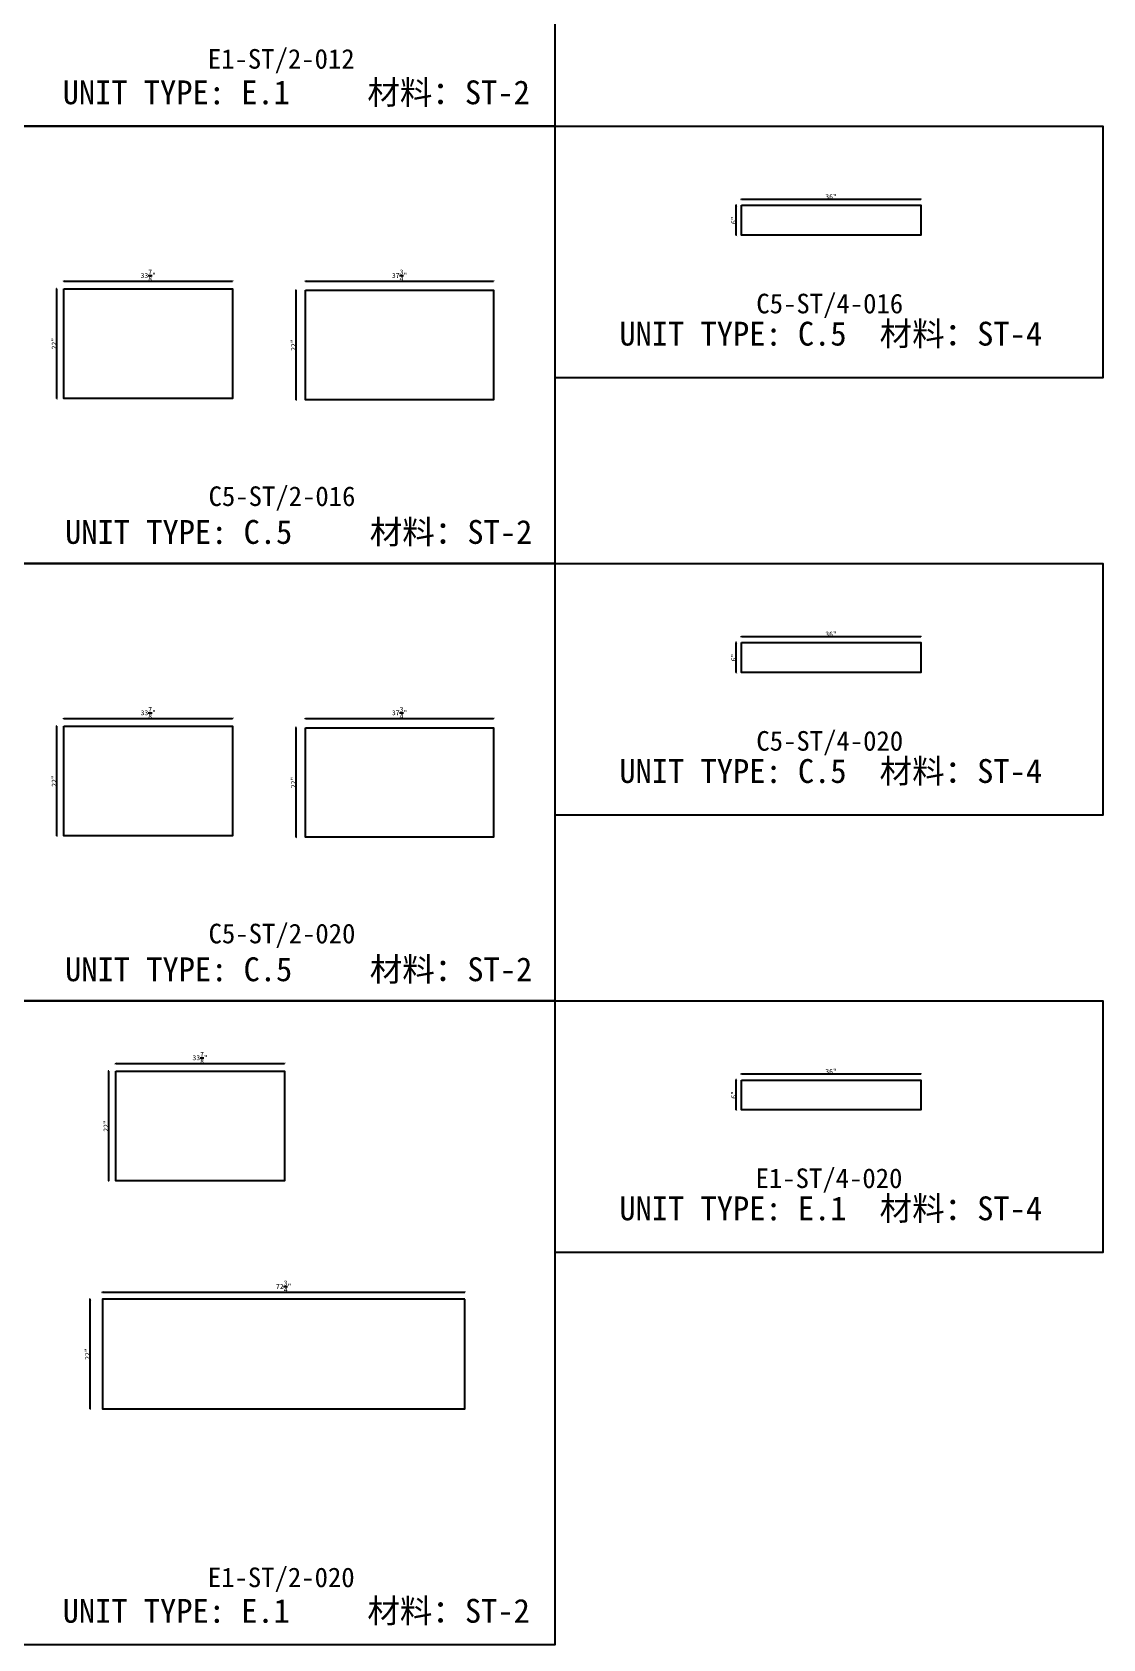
# Model space of a CAD drawing. Header units: millimetres. Extents: x -46966 to 138077, y -48408 to 2116.
# Drawn here: x 106209 to 111667, y -35453 to -27261 of the extents above; entities that cross this region are included whole.
import ezdxf
from ezdxf.enums import TextEntityAlignment as Align

# ---------------------------------------------------------------- set-up
doc = ezdxf.new("R2010")
doc.units = ezdxf.units.MM
doc.layers.add('PART_NUMBER', color=3, linetype='Continuous')
doc.styles.add('样式 1', font='')
doc.styles.get('样式 1').set_extended_font_data('NSimSun')
doc.dimstyles.new('副本 ISO-25', dxfattribs={"dimtxt": 25, "dimasz": 10, "dimexe": 1.5, "dimexo": 0.5, "dimtad": 1, "dimlfac": 0.03937, "dimlunit": 5, "dimtxsty": '样式 1', "dimblk": 'ARCHTICK', "dimcen": 2.5, "dimclrd": 256, "dimclrt": 1, "dimazin": 3, "dimtfac": 1, "dimtmove": 0, "dimatfit": 3, "dimfxlon": 1})

# ---------------------------------------------------------------- blocks, each defined once
blk = doc.blocks.new('_ArchTick')
at = {"color": 0, "linetype": 'ByBlock', "const_width": 0.15}
blk.add_lwpolyline([(-0.5, -0.5), (0.5, 0.5)], dxfattribs=at)
blk = doc.blocks.new('*D1834')
at = {"color": 0, "lineweight": -2, "transparency": 16777216}
for p, q in [((106370.8, -28531.9), (106370.8, -28529.4)), ((107231.2, -28531.9), (107231.2, -28529.4))]:
    blk.add_line(p, q, dxfattribs=at)
at = {"lineweight": -2, "transparency": 16777216}
blk.add_line((106370.8, -28530.9), (107231.2, -28530.9), dxfattribs=at)
at = {"layer": 'Defpoints', "color": 0, "transparency": 16777216}
for p in [(106370.8, -28570.3), (107231.2, -28530.9), (107231.2, -28570.3)]:
    blk.add_point(p, dxfattribs=at)
at = {"lineweight": -2, "transparency": 16777216, "xscale": 10, "yscale": 10, "zscale": 10, "rotation": 180}
blk.add_blockref('_ArchTick', (106370.8, -28530.9), dxfattribs=at)
at = {"lineweight": -2, "transparency": 16777216, "xscale": 10, "yscale": 10, "zscale": 10}
blk.add_blockref('_ArchTick', (107231.2, -28530.9), dxfattribs=at)
at = {"color": 1, "transparency": 16777216, "insert": (106801, -28501.8), "char_height": 25, "attachment_point": 5, "style": '样式 1'}
blk.add_mtext('\\A1;33{\\H1x;\\S7/8;}"', dxfattribs=at)
blk = doc.blocks.new('*D1835')
at = {"color": 0, "lineweight": -2, "transparency": 16777216}
for p, q in [((106335.1, -28570.3), (106332.6, -28570.3)), ((106335.1, -29129.1), (106332.6, -29129.1))]:
    blk.add_line(p, q, dxfattribs=at)
at = {"lineweight": -2, "transparency": 16777216}
blk.add_line((106334.1, -28570.3), (106334.1, -29129.1), dxfattribs=at)
at = {"layer": 'Defpoints', "color": 0, "transparency": 16777216}
for p in [(106370.8, -28570.3), (106334.1, -29129.1), (106370.8, -29129.1)]:
    blk.add_point(p, dxfattribs=at)
at = {"lineweight": -2, "transparency": 16777216, "xscale": 10, "yscale": 10, "zscale": 10}
for p, rotation in [((106334.1, -28570.3), 90), ((106334.1, -29129.1), 270)]:
    blk.add_blockref('_ArchTick', p, dxfattribs=dict(at, rotation=rotation))
at = {"color": 1, "transparency": 16777216, "insert": (106321, -28849.7), "char_height": 25, "attachment_point": 5, "rotation": 90, "style": '样式 1'}
blk.add_mtext('\\A1;22"', dxfattribs=at)
blk = doc.blocks.new('*D1836')
at = {"color": 0, "lineweight": -2, "transparency": 16777216}
for p, q in [((107602.6, -28531.9), (107602.6, -28529.4)), ((108561.4, -28531.9), (108561.4, -28529.4))]:
    blk.add_line(p, q, dxfattribs=at)
at = {"lineweight": -2, "transparency": 16777216}
blk.add_line((107602.6, -28530.9), (108561.4, -28530.9), dxfattribs=at)
at = {"layer": 'Defpoints', "color": 0, "transparency": 16777216}
for p in [(107602.6, -28577.7), (108561.4, -28530.9), (108561.4, -28577.7)]:
    blk.add_point(p, dxfattribs=at)
at = {"lineweight": -2, "transparency": 16777216, "xscale": 10, "yscale": 10, "zscale": 10, "rotation": 180}
blk.add_blockref('_ArchTick', (107602.6, -28530.9), dxfattribs=at)
at = {"lineweight": -2, "transparency": 16777216, "xscale": 10, "yscale": 10, "zscale": 10}
blk.add_blockref('_ArchTick', (108561.4, -28530.9), dxfattribs=at)
at = {"color": 1, "transparency": 16777216, "insert": (108082, -28501.8), "char_height": 25, "attachment_point": 5, "style": '样式 1'}
blk.add_mtext('\\A1;37{\\H1x;\\S3/4;}"', dxfattribs=at)
blk = doc.blocks.new('*D1837')
at = {"color": 0, "lineweight": -2, "transparency": 16777216}
for p, q in [((107555.5, -28577.7), (107553, -28577.7)), ((107555.5, -29136.5), (107553, -29136.5))]:
    blk.add_line(p, q, dxfattribs=at)
at = {"lineweight": -2, "transparency": 16777216}
blk.add_line((107554.5, -29136.5), (107554.5, -28577.7), dxfattribs=at)
at = {"layer": 'Defpoints', "color": 0, "transparency": 16777216}
for p in [(107554.5, -28577.7), (107602.6, -28577.7), (107602.6, -29136.5)]:
    blk.add_point(p, dxfattribs=at)
at = {"lineweight": -2, "transparency": 16777216, "xscale": 10, "yscale": 10, "zscale": 10}
for p, rotation in [((107554.5, -28577.7), 90), ((107554.5, -29136.5), 270)]:
    blk.add_blockref('_ArchTick', p, dxfattribs=dict(at, rotation=rotation))
at = {"color": 1, "transparency": 16777216, "insert": (107541.3, -28857.1), "char_height": 25, "attachment_point": 5, "rotation": 90, "style": '样式 1'}
blk.add_mtext('\\A1;22"', dxfattribs=at)
blk = doc.blocks.new('*D1838')
at = {"color": 0, "lineweight": -2, "transparency": 16777216}
for p, q in [((109824, -28114.5), (109824, -28112)), ((110738.4, -28114.5), (110738.4, -28112))]:
    blk.add_line(p, q, dxfattribs=at)
at = {"lineweight": -2, "transparency": 16777216}
blk.add_line((109824, -28113.5), (110738.4, -28113.5), dxfattribs=at)
at = {"layer": 'Defpoints', "color": 0, "transparency": 16777216}
for p in [(109824, -28144.4), (110738.4, -28113.5), (110738.4, -28144.4)]:
    blk.add_point(p, dxfattribs=at)
at = {"lineweight": -2, "transparency": 16777216, "xscale": 10, "yscale": 10, "zscale": 10, "rotation": 180}
blk.add_blockref('_ArchTick', (109824, -28113.5), dxfattribs=at)
at = {"lineweight": -2, "transparency": 16777216, "xscale": 10, "yscale": 10, "zscale": 10}
blk.add_blockref('_ArchTick', (110738.4, -28113.5), dxfattribs=at)
at = {"color": 1, "transparency": 16777216, "insert": (110281.2, -28100.4), "char_height": 25, "attachment_point": 5, "style": '样式 1'}
blk.add_mtext('\\A1;36"', dxfattribs=at)
blk = doc.blocks.new('*D1839')
at = {"color": 0, "lineweight": -2, "transparency": 16777216}
for p, q in [((109799.2, -28144.4), (109796.7, -28144.4)), ((109799.2, -28296.8), (109796.7, -28296.8))]:
    blk.add_line(p, q, dxfattribs=at)
at = {"lineweight": -2, "transparency": 16777216}
blk.add_line((109798.2, -28296.8), (109798.2, -28144.4), dxfattribs=at)
at = {"layer": 'Defpoints', "color": 0, "transparency": 16777216}
for p in [(109798.2, -28144.4), (109824, -28144.4), (109824, -28296.8)]:
    blk.add_point(p, dxfattribs=at)
at = {"lineweight": -2, "transparency": 16777216, "xscale": 10, "yscale": 10, "zscale": 10}
for p, rotation in [((109798.2, -28144.4), 90), ((109798.2, -28296.8), 270)]:
    blk.add_blockref('_ArchTick', p, dxfattribs=dict(at, rotation=rotation))
at = {"color": 1, "transparency": 16777216, "insert": (109785.1, -28220.6), "char_height": 25, "attachment_point": 5, "rotation": 90, "style": '样式 1'}
blk.add_mtext('\\A1;6"', dxfattribs=at)
blk = doc.blocks.new('*D1762')
at = {"color": 0, "lineweight": -2, "transparency": 16777216}
for p, q in [((106370.8, -30761.5), (106370.8, -30759)), ((107231.2, -30761.5), (107231.2, -30759))]:
    blk.add_line(p, q, dxfattribs=at)
at = {"lineweight": -2, "transparency": 16777216}
blk.add_line((106370.8, -30760.5), (107231.2, -30760.5), dxfattribs=at)
at = {"layer": 'Defpoints', "color": 0, "transparency": 16777216}
for p in [(107231.2, -30760.5), (106370.8, -30799.9), (107231.2, -30799.9)]:
    blk.add_point(p, dxfattribs=at)
at = {"lineweight": -2, "transparency": 16777216, "xscale": 10, "yscale": 10, "zscale": 10, "rotation": 180}
blk.add_blockref('_ArchTick', (106370.8, -30760.5), dxfattribs=at)
at = {"lineweight": -2, "transparency": 16777216, "xscale": 10, "yscale": 10, "zscale": 10}
blk.add_blockref('_ArchTick', (107231.2, -30760.5), dxfattribs=at)
at = {"color": 1, "transparency": 16777216, "insert": (106801, -30731.4), "char_height": 25, "attachment_point": 5, "style": '样式 1'}
blk.add_mtext('\\A1;33{\\H1x;\\S7/8;}"', dxfattribs=at)
blk = doc.blocks.new('*D1763')
at = {"color": 0, "lineweight": -2, "transparency": 16777216}
for p, q in [((106335.1, -30799.9), (106332.6, -30799.9)), ((106335.1, -31358.7), (106332.6, -31358.7))]:
    blk.add_line(p, q, dxfattribs=at)
at = {"lineweight": -2, "transparency": 16777216}
blk.add_line((106334.1, -30799.9), (106334.1, -31358.7), dxfattribs=at)
at = {"layer": 'Defpoints', "color": 0, "transparency": 16777216}
for p in [(106370.8, -30799.9), (106334.1, -31358.7), (106370.8, -31358.7)]:
    blk.add_point(p, dxfattribs=at)
at = {"lineweight": -2, "transparency": 16777216, "xscale": 10, "yscale": 10, "zscale": 10}
for p, rotation in [((106334.1, -30799.9), 90), ((106334.1, -31358.7), 270)]:
    blk.add_blockref('_ArchTick', p, dxfattribs=dict(at, rotation=rotation))
at = {"color": 1, "transparency": 16777216, "insert": (106321, -31079.3), "char_height": 25, "attachment_point": 5, "rotation": 90, "style": '样式 1'}
blk.add_mtext('\\A1;22"', dxfattribs=at)
blk = doc.blocks.new('*D1764')
at = {"color": 0, "lineweight": -2, "transparency": 16777216}
for p, q in [((107602.6, -30761.5), (107602.6, -30759)), ((108561.4, -30761.5), (108561.4, -30759))]:
    blk.add_line(p, q, dxfattribs=at)
at = {"lineweight": -2, "transparency": 16777216}
blk.add_line((107602.6, -30760.5), (108561.4, -30760.5), dxfattribs=at)
at = {"layer": 'Defpoints', "color": 0, "transparency": 16777216}
for p in [(108561.4, -30760.5), (107602.6, -30807.3), (108561.4, -30807.3)]:
    blk.add_point(p, dxfattribs=at)
at = {"lineweight": -2, "transparency": 16777216, "xscale": 10, "yscale": 10, "zscale": 10, "rotation": 180}
blk.add_blockref('_ArchTick', (107602.6, -30760.5), dxfattribs=at)
at = {"lineweight": -2, "transparency": 16777216, "xscale": 10, "yscale": 10, "zscale": 10}
blk.add_blockref('_ArchTick', (108561.4, -30760.5), dxfattribs=at)
at = {"color": 1, "transparency": 16777216, "insert": (108082, -30731.4), "char_height": 25, "attachment_point": 5, "style": '样式 1'}
blk.add_mtext('\\A1;37{\\H1x;\\S3/4;}"', dxfattribs=at)
blk = doc.blocks.new('*D1765')
at = {"color": 0, "lineweight": -2, "transparency": 16777216}
for p, q in [((107555.5, -30807.3), (107553, -30807.3)), ((107555.5, -31366.1), (107553, -31366.1))]:
    blk.add_line(p, q, dxfattribs=at)
at = {"lineweight": -2, "transparency": 16777216}
blk.add_line((107554.5, -31366.1), (107554.5, -30807.3), dxfattribs=at)
at = {"layer": 'Defpoints', "color": 0, "transparency": 16777216}
for p in [(107554.5, -30807.3), (107602.6, -30807.3), (107602.6, -31366.1)]:
    blk.add_point(p, dxfattribs=at)
at = {"lineweight": -2, "transparency": 16777216, "xscale": 10, "yscale": 10, "zscale": 10}
for p, rotation in [((107554.5, -30807.3), 90), ((107554.5, -31366.1), 270)]:
    blk.add_blockref('_ArchTick', p, dxfattribs=dict(at, rotation=rotation))
at = {"color": 1, "transparency": 16777216, "insert": (107541.3, -31086.7), "char_height": 25, "attachment_point": 5, "rotation": 90, "style": '样式 1'}
blk.add_mtext('\\A1;22"', dxfattribs=at)
blk = doc.blocks.new('*D1850')
at = {"color": 0, "lineweight": -2, "transparency": 16777216}
for p, q in [((109824, -30344.1), (109824, -30341.6)), ((110738.4, -30344.1), (110738.4, -30341.6))]:
    blk.add_line(p, q, dxfattribs=at)
at = {"lineweight": -2, "transparency": 16777216}
blk.add_line((109824, -30343.1), (110738.4, -30343.1), dxfattribs=at)
at = {"layer": 'Defpoints', "color": 0, "transparency": 16777216}
for p in [(109824, -30373.9), (110738.4, -30343.1), (110738.4, -30373.9)]:
    blk.add_point(p, dxfattribs=at)
at = {"lineweight": -2, "transparency": 16777216, "xscale": 10, "yscale": 10, "zscale": 10, "rotation": 180}
blk.add_blockref('_ArchTick', (109824, -30343.1), dxfattribs=at)
at = {"lineweight": -2, "transparency": 16777216, "xscale": 10, "yscale": 10, "zscale": 10}
blk.add_blockref('_ArchTick', (110738.4, -30343.1), dxfattribs=at)
at = {"color": 1, "transparency": 16777216, "insert": (110281.2, -30330), "char_height": 25, "attachment_point": 5, "style": '样式 1'}
blk.add_mtext('\\A1;36"', dxfattribs=at)
blk = doc.blocks.new('*D1851')
at = {"color": 0, "lineweight": -2, "transparency": 16777216}
for p, q in [((109799.2, -30373.9), (109796.7, -30373.9)), ((109799.2, -30526.3), (109796.7, -30526.3))]:
    blk.add_line(p, q, dxfattribs=at)
at = {"lineweight": -2, "transparency": 16777216}
blk.add_line((109798.2, -30526.3), (109798.2, -30373.9), dxfattribs=at)
at = {"layer": 'Defpoints', "color": 0, "transparency": 16777216}
for p in [(109798.2, -30373.9), (109824, -30373.9), (109824, -30526.3)]:
    blk.add_point(p, dxfattribs=at)
at = {"lineweight": -2, "transparency": 16777216, "xscale": 10, "yscale": 10, "zscale": 10}
for p, rotation in [((109798.2, -30373.9), 90), ((109798.2, -30526.3), 270)]:
    blk.add_blockref('_ArchTick', p, dxfattribs=dict(at, rotation=rotation))
at = {"color": 1, "transparency": 16777216, "insert": (109785.1, -30450.1), "char_height": 25, "attachment_point": 5, "rotation": 90, "style": '样式 1'}
blk.add_mtext('\\A1;6"', dxfattribs=at)
blk = doc.blocks.new('*D1860')
at = {"color": 0, "lineweight": -2, "transparency": 16777216}
for p, q in [((106635.2, -32520.1), (106635.2, -32517.6)), ((107495.6, -32520.1), (107495.6, -32517.6))]:
    blk.add_line(p, q, dxfattribs=at)
at = {"lineweight": -2, "transparency": 16777216}
blk.add_line((106635.2, -32519.1), (107495.6, -32519.1), dxfattribs=at)
at = {"layer": 'Defpoints', "color": 0, "transparency": 16777216}
for p in [(106635.2, -32558.5), (107495.6, -32519.1), (107495.6, -32558.5)]:
    blk.add_point(p, dxfattribs=at)
at = {"lineweight": -2, "transparency": 16777216, "xscale": 10, "yscale": 10, "zscale": 10, "rotation": 180}
blk.add_blockref('_ArchTick', (106635.2, -32519.1), dxfattribs=at)
at = {"lineweight": -2, "transparency": 16777216, "xscale": 10, "yscale": 10, "zscale": 10}
blk.add_blockref('_ArchTick', (107495.6, -32519.1), dxfattribs=at)
at = {"color": 1, "transparency": 16777216, "insert": (107065.4, -32490), "char_height": 25, "attachment_point": 5, "style": '样式 1'}
blk.add_mtext('\\A1;33{\\H1x;\\S7/8;}"', dxfattribs=at)
blk = doc.blocks.new('*D1861')
at = {"color": 0, "lineweight": -2, "transparency": 16777216}
for p, q in [((106599.5, -32558.5), (106597, -32558.5)), ((106599.5, -33117.3), (106597, -33117.3))]:
    blk.add_line(p, q, dxfattribs=at)
at = {"lineweight": -2, "transparency": 16777216}
blk.add_line((106598.5, -32558.5), (106598.5, -33117.3), dxfattribs=at)
at = {"layer": 'Defpoints', "color": 0, "transparency": 16777216}
for p in [(106635.2, -32558.5), (106598.5, -33117.3), (106635.2, -33117.3)]:
    blk.add_point(p, dxfattribs=at)
at = {"lineweight": -2, "transparency": 16777216, "xscale": 10, "yscale": 10, "zscale": 10}
for p, rotation in [((106598.5, -32558.5), 90), ((106598.5, -33117.3), 270)]:
    blk.add_blockref('_ArchTick', p, dxfattribs=dict(at, rotation=rotation))
at = {"color": 1, "transparency": 16777216, "insert": (106585.4, -32837.9), "char_height": 25, "attachment_point": 5, "rotation": 90, "style": '样式 1'}
blk.add_mtext('\\A1;22"', dxfattribs=at)
blk = doc.blocks.new('*D1916')
at = {"color": 0, "lineweight": -2, "transparency": 16777216}
for p, q in [((106567.3, -33685.9), (106567.3, -33683.4)), ((108415.1, -33685.9), (108415.1, -33683.4))]:
    blk.add_line(p, q, dxfattribs=at)
at = {"lineweight": -2, "transparency": 16777216}
blk.add_line((106567.3, -33684.9), (108415.1, -33684.9), dxfattribs=at)
at = {"layer": 'Defpoints', "color": 0, "transparency": 16777216}
for p in [(106567.3, -33721.4), (108415.1, -33684.9), (108415.1, -33721.4)]:
    blk.add_point(p, dxfattribs=at)
at = {"lineweight": -2, "transparency": 16777216, "xscale": 10, "yscale": 10, "zscale": 10, "rotation": 180}
blk.add_blockref('_ArchTick', (106567.3, -33684.9), dxfattribs=at)
at = {"lineweight": -2, "transparency": 16777216, "xscale": 10, "yscale": 10, "zscale": 10}
blk.add_blockref('_ArchTick', (108415.1, -33684.9), dxfattribs=at)
at = {"color": 1, "transparency": 16777216, "insert": (107491.2, -33655.8), "char_height": 25, "attachment_point": 5, "style": '样式 1'}
blk.add_mtext('\\A1;72{\\H1x;\\S3/4;}"', dxfattribs=at)
blk = doc.blocks.new('*D1917')
at = {"color": 0, "lineweight": -2, "transparency": 16777216}
for p, q in [((106505.6, -33721.4), (106503.1, -33721.4)), ((106505.6, -34280.2), (106503.1, -34280.2))]:
    blk.add_line(p, q, dxfattribs=at)
at = {"lineweight": -2, "transparency": 16777216}
blk.add_line((106504.6, -34280.2), (106504.6, -33721.4), dxfattribs=at)
at = {"layer": 'Defpoints', "color": 0, "transparency": 16777216}
for p in [(106504.6, -33721.4), (106567.3, -33721.4), (106567.3, -34280.2)]:
    blk.add_point(p, dxfattribs=at)
at = {"lineweight": -2, "transparency": 16777216, "xscale": 10, "yscale": 10, "zscale": 10}
for p, rotation in [((106504.6, -33721.4), 90), ((106504.6, -34280.2), 270)]:
    blk.add_blockref('_ArchTick', p, dxfattribs=dict(at, rotation=rotation))
at = {"color": 1, "transparency": 16777216, "insert": (106491.5, -34000.8), "char_height": 25, "attachment_point": 5, "rotation": 90, "style": '样式 1'}
blk.add_mtext('\\A1;22"', dxfattribs=at)
blk = doc.blocks.new('*D1918')
at = {"color": 0, "lineweight": -2, "transparency": 16777216}
for p, q in [((109824, -32573.7), (109824, -32571.2)), ((110738.4, -32573.7), (110738.4, -32571.2))]:
    blk.add_line(p, q, dxfattribs=at)
at = {"lineweight": -2, "transparency": 16777216}
blk.add_line((109824, -32572.7), (110738.4, -32572.7), dxfattribs=at)
at = {"layer": 'Defpoints', "color": 0, "transparency": 16777216}
for p in [(110738.4, -32572.7), (109824, -32603.5), (110738.4, -32603.5)]:
    blk.add_point(p, dxfattribs=at)
at = {"lineweight": -2, "transparency": 16777216, "xscale": 10, "yscale": 10, "zscale": 10, "rotation": 180}
blk.add_blockref('_ArchTick', (109824, -32572.7), dxfattribs=at)
at = {"lineweight": -2, "transparency": 16777216, "xscale": 10, "yscale": 10, "zscale": 10}
blk.add_blockref('_ArchTick', (110738.4, -32572.7), dxfattribs=at)
at = {"color": 1, "transparency": 16777216, "insert": (110281.2, -32559.6), "char_height": 25, "attachment_point": 5, "style": '样式 1'}
blk.add_mtext('\\A1;36"', dxfattribs=at)
blk = doc.blocks.new('*D1919')
at = {"color": 0, "lineweight": -2, "transparency": 16777216}
for p, q in [((109799.2, -32603.5), (109796.7, -32603.5)), ((109799.2, -32755.9), (109796.7, -32755.9))]:
    blk.add_line(p, q, dxfattribs=at)
at = {"lineweight": -2, "transparency": 16777216}
blk.add_line((109798.2, -32755.9), (109798.2, -32603.5), dxfattribs=at)
at = {"layer": 'Defpoints', "color": 0, "transparency": 16777216}
for p in [(109798.2, -32603.5), (109824, -32603.5), (109824, -32755.9)]:
    blk.add_point(p, dxfattribs=at)
at = {"lineweight": -2, "transparency": 16777216, "xscale": 10, "yscale": 10, "zscale": 10}
for p, rotation in [((109798.2, -32603.5), 90), ((109798.2, -32755.9), 270)]:
    blk.add_blockref('_ArchTick', p, dxfattribs=dict(at, rotation=rotation))
at = {"color": 1, "transparency": 16777216, "insert": (109785.1, -32679.7), "char_height": 25, "attachment_point": 5, "rotation": 90, "style": '样式 1'}
blk.add_mtext('\\A1;6"', dxfattribs=at)

msp = doc.modelspace()

# ---------------------------------------------------------------- linework, layer by layer
at = {"color": 1}
for points in [[(106082.853, -27740.643), (108874.727, -27740.643), (108874.727, -24458.587), (106082.853, -24458.587)], [(106082.853, -29970.21), (108874.727, -29970.21), (108874.727, -27740.643), (106082.853, -27740.643)], [(108874.727, -27740.643), (111666.602, -27740.643), (111666.602, -29023.041), (108874.727, -29023.041)], [(106082.853, -32199.777), (108874.727, -32199.777), (108874.727, -29970.21), (106082.853, -29970.21)], [(108874.727, -29970.21), (111666.602, -29970.21), (111666.602, -31252.608), (108874.727, -31252.608)], [(106082.853, -35481.834), (108874.727, -35481.834), (108874.727, -32199.777), (106082.853, -32199.777)], [(108874.727, -32199.777), (111666.602, -32199.777), (111666.602, -33482.175), (108874.727, -33482.175)]]:
    msp.add_lwpolyline(points, close=True, dxfattribs=at)
for points in [[(109824.046, -28144.379), (110738.446, -28144.379), (110738.446, -28296.779), (109824.046, -28296.779)], [(106370.79, -28570.32), (107231.215, -28570.32), (107231.215, -29129.12), (106370.79, -29129.12)], [(107602.578, -28577.75), (108561.428, -28577.75), (108561.428, -29136.55), (107602.578, -29136.55)], [(109824.046, -30373.947), (110738.446, -30373.947), (110738.446, -30526.347), (109824.046, -30526.347)], [(106370.79, -30799.887), (107231.215, -30799.887), (107231.215, -31358.687), (106370.79, -31358.687)], [(107602.578, -30807.317), (108561.428, -30807.317), (108561.428, -31366.117), (107602.578, -31366.117)], [(106635.171, -32558.485), (107495.596, -32558.485), (107495.596, -33117.285), (106635.171, -33117.285)], [(109824.046, -32603.514), (110738.446, -32603.514), (110738.446, -32755.914), (109824.046, -32755.914)], [(108415.124, -33721.381), (106567.274, -33721.381), (106567.274, -34280.181), (108415.124, -34280.181)]]:
    msp.add_lwpolyline(points, close=True)

# ---------------------------------------------------------------- texts
at = {"style": '样式 1'}
for s, p in [('UNIT TYPE: E.1', (106364.839, -27629.286)), ('材料：ST-2', (107917.564, -27629.286)), ('UNIT TYPE: C.5', (109202.355, -28859.536)), ('材料：ST-4', (110528.636, -28859.536)), ('材料：ST-2', (107929.905, -29870.342)), ('UNIT TYPE: C.5', (106377.18, -29870.342)), ('材料：ST-4', (110528.636, -31089.104)), ('UNIT TYPE: C.5', (109202.355, -31089.104)), ('UNIT TYPE: C.5', (106377.18, -32099.909)), ('材料：ST-2', (107929.905, -32099.909)), ('UNIT TYPE: E.1', (109202.355, -33318.671)), ('材料：ST-4', (110528.636, -33318.671)), ('UNIT TYPE: E.1', (106364.839, -35370.477)), ('材料：ST-2', (107917.564, -35370.477))]:
    msp.add_text(s, height=121.5865, dxfattribs=at).set_placement(p)
at = {"layer": 'PART_NUMBER', "color": 3, "style": '样式 1'}
for s, p in [('E1-ST/2-012', (107478.863, -27397.812)), ('C5-ST/4-016', (110274.591, -28645.21)), ('C5-ST/2-016', (107482.717, -29627.379)), ('C5-ST/4-020', (110274.591, -30874.777)), ('C5-ST/2-020', (107482.717, -31856.947)), ('E1-ST/4-020', (110270.737, -33104.344)), ('E1-ST/2-020', (107478.863, -35139.003))]:
    msp.add_text(s, height=100, dxfattribs=at).set_placement(p, align=Align.MIDDLE_CENTER)

# ---------------------------------------------------------------- dimensions: what is measured, and where the dimension line sits
for base, p1, p2, picture, middle in [((110738.446, -28113.544), (109824.046, -28144.379), (110738.446, -28144.379), '*D1838', (110281.246, -28100.419)), ((107231.215, -28530.893), (106370.79, -28570.32), (107231.215, -28570.32), '*D1834', (106801.003, -28501.8)), ((108561.428, -28530.893), (107602.578, -28577.75), (108561.428, -28577.75), '*D1836', (108082.003, -28501.8)), ((110738.446, -30343.111), (109824.046, -30373.947), (110738.446, -30373.947), '*D1850', (110281.246, -30329.986)), ((107231.215, -30760.46), (106370.79, -30799.887), (107231.215, -30799.887), '*D1762', (106801.003, -30731.367)), ((108561.428, -30760.46), (107602.578, -30807.317), (108561.428, -30807.317), '*D1764', (108082.003, -30731.367)), ((107495.596, -32519.058), (106635.171, -32558.485), (107495.596, -32558.485), '*D1860', (107065.383, -32489.964)), ((110738.446, -32572.678), (109824.046, -32603.514), (110738.446, -32603.514), '*D1918', (110281.246, -32559.553)), ((108415.124, -33684.921), (106567.274, -33721.381), (108415.124, -33721.381), '*D1916', (107491.199, -33655.827))]:
    dim = msp.add_linear_dim(base=base, p1=p1, p2=p2, dimstyle='副本 ISO-25')
    dim.commit()
    dim.dimension.update_dxf_attribs({"geometry": picture, "text_midpoint": middle})
for base, p1, p2, picture, middle in [((109798.212, -28144.379), (109824.046, -28296.779), (109824.046, -28144.379), '*D1839', (109785.087, -28220.579)), ((106334.144, -29129.12), (106370.79, -28570.32), (106370.79, -29129.12), '*D1835', (106321.019, -28849.72)), ((107554.469, -28577.75), (107602.578, -29136.55), (107602.578, -28577.75), '*D1837', (107541.344, -28857.15)), ((109798.212, -30373.947), (109824.046, -30526.347), (109824.046, -30373.947), '*D1851', (109785.087, -30450.147)), ((106334.144, -31358.687), (106370.79, -30799.887), (106370.79, -31358.687), '*D1763', (106321.019, -31079.287)), ((107554.469, -30807.317), (107602.578, -31366.117), (107602.578, -30807.317), '*D1765', (107541.344, -31086.717)), ((106598.525, -33117.285), (106635.171, -32558.485), (106635.171, -33117.285), '*D1861', (106585.4, -32837.885)), ((109798.212, -32603.514), (109824.046, -32755.914), (109824.046, -32603.514), '*D1919', (109785.087, -32679.714)), ((106504.603, -33721.381), (106567.274, -34280.181), (106567.274, -33721.381), '*D1917', (106491.478, -34000.781))]:
    dim = msp.add_linear_dim(base=base, p1=p1, p2=p2, angle=90, dimstyle='副本 ISO-25')
    dim.commit()
    dim.dimension.update_dxf_attribs({"geometry": picture, "text_midpoint": middle})

doc.saveas('drawing.dxf')
